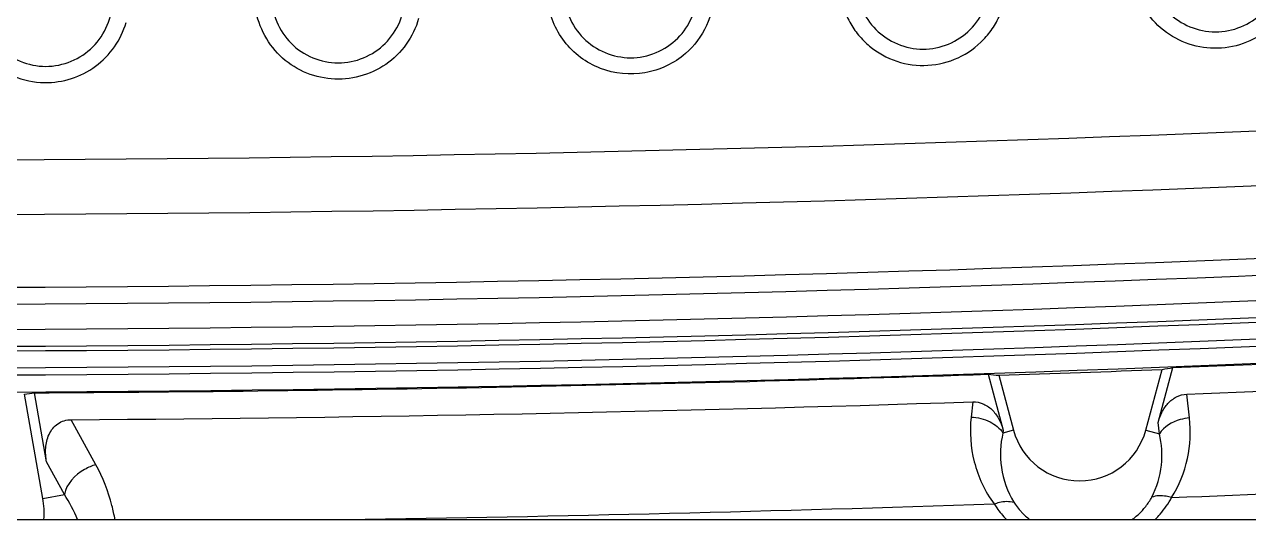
# Model space of a CAD drawing. Header units: millimetres. Extents: x 309 to 11345, y -1340 to 1318.
# Drawn here: x 10781.3 to 10852.8, y -662 to -633.1 of the extents above; entities that cross this region are included whole.
import ezdxf

# ---------------------------------------------------------------- set-up
doc = ezdxf.new("R2010")
doc.units = ezdxf.units.MM
doc.header["$LTSCALE"] = 16.335
doc.layers.get('0').update_dxf_attribs({"linetype": 'CONTINUOUS'})

msp = doc.modelspace()

# ---------------------------------------------------------------- linework, layer by layer
at = {"color": 7, "linetype": 'Continuous'}
for p, q in [((10846.828, -656.773), (10847.78, -653.22)), ((10847.552, -656.319), (10848.412, -653.112)), ((10837.621, -653.501), (10838.498, -656.776)), ((10838.24, -653.564), (10839.1, -656.773)), ((10782.356, -660.758), (10781.284, -654.677)), ((10782.572, -658.628), (10781.86, -654.59)), ((10849.386, -656.061), (10849.232, -654.665)), ((10836.715, -655.116), (10836.619, -656.013)), ((10785.456, -658.795), (10784.015, -656.16)), ((10839.1, -656.773), (10838.481, -656.94)), ((10838.498, -656.776), (10838.481, -656.94)), ((10846.828, -656.773), (10847.626, -656.987)), ((10847.626, -656.987), (10847.552, -656.319)), ((10783.616, -660.536), (10782.572, -658.628)), ((10782.356, -660.758), (10783.616, -660.536)), ((10635.464, -661.996), (10905.464, -661.996))]:
    msp.add_line(p, q, dxfattribs=at)
for centre, radius, start, end in [((10770.464, 1358.179), 1999.166, 265.604566, 274.395434), ((10770.464, 1358.179), 2002.364, 265.604565, 274.395435), ((10770.464, 1358.179), 2006.619, 265.604565, 274.395435), ((10770.464, 1358.179), 2007.606, 265.604565, 274.395435), ((10770.464, 1358.179), 2009.082, 265.604565, 274.395435), ((10770.464, 1358.179), 2010.069, 265.604565, 274.395435), ((10770.464, 1358.179), 2010.339, 265.604565, 274.395435), ((10770.464, 1358.179), 2011.326, 265.604565, 274.395435), ((10770.464, 1358.179), 2011.743, 265.604565, 274.395435), ((10770.464, 1358.179), 2012.747, 265.604565, 274.395435), ((10770.464, 1358.179), 2012.801, 272.219391, 274.09462), ((10770.464, 1358.179), 2014.385, 272.240999, 273.993687), ((10770.464, 1358.179), 2012.885, 271.929587, 272.201298), ((10770.464, 1358.179), 2012.801, 270.32439, 271.912014), ((10770.464, 1358.179), 2014.385, 270.38544, 271.884736), ((10842.964, -655.738), 4, 195, 345), ((10770.464, 1358.179), 2020.391, 272.208993, 273.821672), ((10777.432, -661.626), 5, 355.75553, 10), ((10776.742, -665.117), 8.261, 22.19341, 33.67805), ((10770.464, 1358.179), 2020.391, 270.838108, 271.914465)]:
    msp.add_arc(centre, radius, start, end, dxfattribs=at)
for centre, major_axis, start_param, end_param in [((10472.406, 1438.043), (2070.006, -554.656), -1.135411, -1.135112), ((11065.658, 1437.276), (2050.114, 549.326), -1.937713, -1.937419), ((10486.056, 1308.03), (1975.203, 348.282), -1.595767, -1.595477)]:
    msp.add_ellipse(centre, major_axis=major_axis, ratio=0.989579, start_param=start_param, end_param=end_param, dxfattribs=at)
for points, knots in [([(10855.795, -629.603), (10855.787, -630.17), (10855.581, -631.315), (10854.693, -632.809), (10853.347, -633.911), (10851.704, -634.482), (10849.966, -634.458), (10848.339, -633.841), (10847.03, -632.699), (10846.458, -631.687), (10846.273, -631.15)], [0, 0, 0, 0, 0.124944, 0.249954, 0.374968, 0.499987, 0.625007, 0.750026, 0.875039, 1, 1, 1, 1]), ([(10846.993, -629.594), (10846.999, -630.101), (10847.216, -631.121), (10848.075, -632.42), (10849.376, -633.278), (10850.901, -633.597), (10852.427, -633.281), (10853.729, -632.425), (10854.59, -631.124), (10854.807, -630.102), (10854.812, -629.594)], [0, 0, 0, 0, 0.125101, 0.250058, 0.375009, 0.499813, 0.624593, 0.749542, 0.874633, 1, 1, 1, 1]), ([(10828.961, -631.179), (10828.99, -631.483), (10829.13, -632.083), (10829.5, -632.925), (10830.013, -633.691), (10830.878, -634.559), (10832.245, -635.317), (10834.099, -635.558), (10835.914, -635.105), (10837.185, -634.195), (10837.944, -633.23), (10838.51, -632.142), (10838.688, -631.217), (10838.697, -630.608)], [0, 0, 0, 0, 0.062471, 0.125153, 0.187668, 0.250302, 0.375151, 0.50002, 0.624893, 0.749757, 0.812463, 0.87518, 1, 1, 1, 1]), ([(10829.903, -630.6), (10829.908, -631.107), (10830.124, -632.126), (10830.982, -633.427), (10832.282, -634.284), (10833.807, -634.604), (10835.333, -634.288), (10836.635, -633.431), (10837.495, -632.13), (10837.711, -631.108), (10837.716, -630.6)], [0, 0, 0, 0, 0.125104, 0.250034, 0.374956, 0.499741, 0.624527, 0.749494, 0.874606, 1, 1, 1, 1]), ([(10777.647, -631.645), (10777.651, -632.268), (10777.914, -633.527), (10778.993, -635.109), (10780.579, -636.188), (10781.838, -636.442), (10782.462, -636.453)], [0, 0, 0, 0, 0.249887, 0.499918, 0.749957, 1, 1, 1, 1]), ([(10778.624, -631.605), (10778.628, -632.112), (10778.844, -633.132), (10779.701, -634.432), (10781.001, -635.29), (10782.526, -635.61), (10784.052, -635.294), (10785.354, -634.437), (10786.215, -633.135), (10786.431, -632.113), (10786.436, -631.605)], [0, 0, 0, 0, 0.125087, 0.249988, 0.374886, 0.499665, 0.624464, 0.749457, 0.874592, 1, 1, 1, 1]), ([(10795.717, -631.404), (10795.722, -631.911), (10795.937, -632.931), (10796.795, -634.231), (10798.095, -635.089), (10799.62, -635.409), (10801.145, -635.092), (10802.448, -634.236), (10803.308, -632.934), (10803.525, -631.912), (10803.529, -631.404)], [0, 0, 0, 0, 0.125094, 0.250005, 0.374912, 0.499693, 0.624487, 0.749471, 0.874598, 1, 1, 1, 1]), ([(10819.923, -634.755), (10819.588, -635.042), (10818.841, -635.533), (10817.151, -636.069), (10814.857, -635.854), (10813.013, -634.469), (10812.131, -632.931), (10811.913, -632.063), (10811.864, -631.625)], [0, 0, 0, 0, 0.125564, 0.251155, 0.500053, 0.748891, 0.874486, 1, 1, 1, 1]), ([(10812.81, -631.102), (10812.815, -631.609), (10813.031, -632.629), (10813.888, -633.929), (10815.189, -634.787), (10816.713, -635.107), (10818.239, -634.791), (10819.541, -633.934), (10820.401, -632.633), (10820.618, -631.611), (10820.622, -631.102)], [0, 0, 0, 0, 0.125096, 0.250013, 0.374925, 0.499708, 0.6245, 0.749477, 0.874598, 1, 1, 1, 1]), ([(10821.602, -631.109), (10821.601, -631.793), (10821.291, -633.178), (10820.435, -634.301), (10819.923, -634.755)], [0, 0, 0, 0, 0.499752, 1, 1, 1, 1]), ([(10804.326, -632.71), (10804.167, -633.244), (10803.676, -634.272), (10802.459, -635.467), (10800.91, -636.18), (10799.212, -636.33), (10797.562, -635.904), (10796.147, -634.946), (10795.16, -633.563), (10794.819, -632.473), (10794.762, -631.919)], [0, 0, 0, 0, 0.125004, 0.250023, 0.37504, 0.500067, 0.625084, 0.750121, 0.875087, 1, 1, 1, 1]), ([(10782.462, -636.453), (10782.989, -636.455), (10784.053, -636.299), (10785.487, -635.566), (10786.612, -634.414), (10787.073, -633.442), (10787.225, -632.937)], [0, 0, 0, 0, 0.250009, 0.500022, 0.750022, 1, 1, 1, 1]), ([(10847.552, -656.319), (10847.606, -656.117), (10847.753, -655.721), (10848.104, -655.191), (10848.604, -654.79), (10849.023, -654.673), (10849.232, -654.665)], [0, 0, 0, 0, 0.249743, 0.500168, 0.750101, 1, 1, 1, 1]), ([(10836.715, -655.116), (10836.933, -655.109), (10837.378, -655.203), (10837.914, -655.605), (10838.287, -656.153), (10838.442, -656.566), (10838.498, -656.776)], [0, 0, 0, 0, 0.24991, 0.499748, 0.750299, 1, 1, 1, 1]), ([(10836.619, -656.013), (10836.526, -656.879), (10836.651, -658.695), (10837.424, -660.353), (10837.96, -661.085)], [0, 0, 0, 0, 0.490153, 1, 1, 1, 1]), ([(10836.619, -656.013), (10836.999, -656.027), (10837.712, -656.191), (10838.305, -656.657), (10838.481, -656.94)], [0, 0, 0, 0, 0.533258, 1, 1, 1, 1]), ([(10849.386, -656.061), (10849.201, -656.074), (10848.54, -656.187), (10847.884, -656.57), (10847.626, -656.987)], [0, 0, 0, 0, 0.273993, 1, 1, 1, 1]), ([(10848.339, -660.711), (10848.776, -660.014), (10849.392, -658.485), (10849.472, -656.845), (10849.386, -656.061)], [0, 0, 0, 0, 0.510341, 1, 1, 1, 1]), ([(10782.572, -658.628), (10782.525, -658.36), (10782.487, -657.813), (10782.66, -657.001), (10783.182, -656.32), (10783.744, -656.162), (10784.015, -656.16)], [0, 0, 0, 0, 0.250232, 0.500456, 0.750323, 1, 1, 1, 1]), ([(10838.481, -656.94), (10838.324, -657.594), (10838.257, -659.019), (10838.742, -660.371), (10839.119, -660.982)], [0, 0, 0, 0, 0.483564, 1, 1, 1, 1]), ([(10847.176, -660.692), (10847.478, -660.113), (10847.85, -658.87), (10847.768, -657.582), (10847.626, -656.987)], [0, 0, 0, 0, 0.51635, 1, 1, 1, 1]), ([(10785.456, -658.795), (10785.228, -658.858), (10784.437, -659.186), (10783.715, -659.915), (10783.616, -660.536)], [0, 0, 0, 0, 0.273366, 1, 1, 1, 1]), ([(10786.575, -661.996), (10786.527, -661.722), (10786.287, -660.614), (10785.866, -659.545), (10785.456, -658.795)], [0, 0, 0, 0, 0.245956, 1, 1, 1, 1]), ([(10837.96, -661.085), (10838.062, -661.046), (10838.434, -660.93), (10838.847, -660.905), (10839.119, -660.982)], [0, 0, 0, 0, 0.277322, 1, 1, 1, 1]), ([(10837.96, -661.085), (10838.01, -661.163), (10838.228, -661.485), (10838.48, -661.784), (10838.687, -661.996)], [0, 0, 0, 0, 0.239361, 1, 1, 1, 1]), ([(10839.119, -660.982), (10839.141, -661.019), (10839.239, -661.17), (10839.348, -661.313), (10839.437, -661.417)], [0, 0, 0, 0, 0.240419, 1, 1, 1, 1]), ([(10846.685, -661.403), (10846.735, -661.346), (10846.92, -661.124), (10847.078, -660.88), (10847.176, -660.692)], [0, 0, 0, 0, 0.264482, 1, 1, 1, 1]), ([(10848.339, -660.711), (10848.235, -660.68), (10847.856, -660.59), (10847.442, -660.596), (10847.176, -660.692)], [0, 0, 0, 0, 0.277313, 1, 1, 1, 1]), ([(10847.384, -661.996), (10847.483, -661.896), (10847.845, -661.502), (10848.152, -661.057), (10848.339, -660.711)], [0, 0, 0, 0, 0.263683, 1, 1, 1, 1]), ([(10839.437, -661.417), (10839.481, -661.468), (10839.67, -661.678), (10839.883, -661.866), (10840.055, -661.996)], [0, 0, 0, 0, 0.239157, 1, 1, 1, 1]), ([(10846.036, -661.996), (10846.097, -661.951), (10846.328, -661.77), (10846.541, -661.566), (10846.685, -661.403)], [0, 0, 0, 0, 0.259387, 1, 1, 1, 1])]:
    msp.add_open_spline(points, degree=3, knots=knots, dxfattribs=at)

doc.saveas('drawing.dxf')
